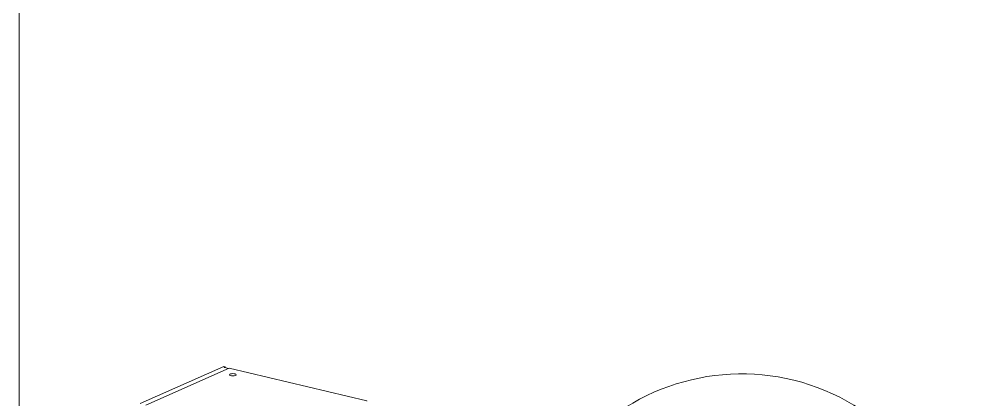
# Model space of a CAD drawing. Header units: metres. Extents: x -8.4 to 7.9, y -3.9 to 2.
# Drawn here: x 7.14 to 7.5386, y -2.5808 to -2.4226 of the extents above; entities that cross this region are included whole.
import ezdxf

# ---------------------------------------------------------------- set-up
doc = ezdxf.new("R2010")
doc.units = ezdxf.units.M
doc.header["$MEASUREMENT"] = 0
doc.layers.add('PDF22_Geometry_Num_Penna__7', color=7, linetype='Continuous', lineweight=18)

msp = doc.modelspace()

# ---------------------------------------------------------------- linework, layer by layer
at = {"layer": 'PDF22_Geometry_Num_Penna__7', "color": 7, "linetype": 'Continuous', "lineweight": 18, "flags": 128}
msp.add_lwpolyline([(7.916749800215709, -2.896438314433134), (7.139999828015108, -2.896438314433134), (7.139999828015108, -1.803068570505316), (7.916749800215709, -1.803068570505316)], close=True, dxfattribs=at)
for points in [[(7.19025230613301, -2.582263450253057), (7.22502339793457, -2.566980730359807)], [(7.19269274591951, -2.582958633808521), (7.227288105802594, -2.56763868257661)], [(7.225604653593733, -2.567118039536786), (7.225022355457087, -2.566981028210516)], [(7.225607632100826, -2.567385509473721), (7.225208512150388, -2.567290197246751)], [(7.225209107851808, -2.567289601545332), (7.225605249295151, -2.567118337387495)], [(7.225607632100826, -2.567385509473721), (7.225604653593733, -2.567117443835367)], [(7.226951385575751, -2.567699593046659), (7.22560807887689, -2.567385360548366)], [(7.227288850429368, -2.567638533651256), (7.284540224513972, -2.581146063317187), (7.284534267499787, -2.581294988671828)]]:
    msp.add_lwpolyline(points, dxfattribs=at)
msp.add_lwpolyline([(7.509679767571272, -2.718498130798244, 0.1769066549905947), (7.530797382859352, -2.660414263981195, 2.414238526701878), (7.440360805266248, -2.750850623479974, 0.05054716017666441), (7.45858496764752, -2.749012935964166)], format="xyb", dxfattribs=at)
at = {"layer": 'PDF22_Geometry_Num_Penna__7', "color": 7, "linetype": 'Continuous', "lineweight": 18}
for points in [[(7.228819207373657, -2.569889391461298), (7.228053731050802, -2.569889391461298), (7.227434201575502, -2.570093419197156), (7.227434201575502, -2.570343613792953)], [(7.227434201575497, -2.570343613792953), (7.227434201575497, -2.570593808388749), (7.228053731050802, -2.570797836124608), (7.228819207373657, -2.570797836124608)], [(7.230202723918272, -2.570343613792953), (7.230202723918272, -2.570093419197156), (7.229583194442966, -2.569889391461298), (7.228819207373656, -2.569889391461298)], [(7.228819207373657, -2.570797836124608), (7.229583194442966, -2.570797836124608), (7.23020272391827, -2.57059380838875), (7.23020272391827, -2.570343613792954)]]:
    msp.add_open_spline(points, degree=3, dxfattribs=at)

doc.saveas('drawing.dxf')
